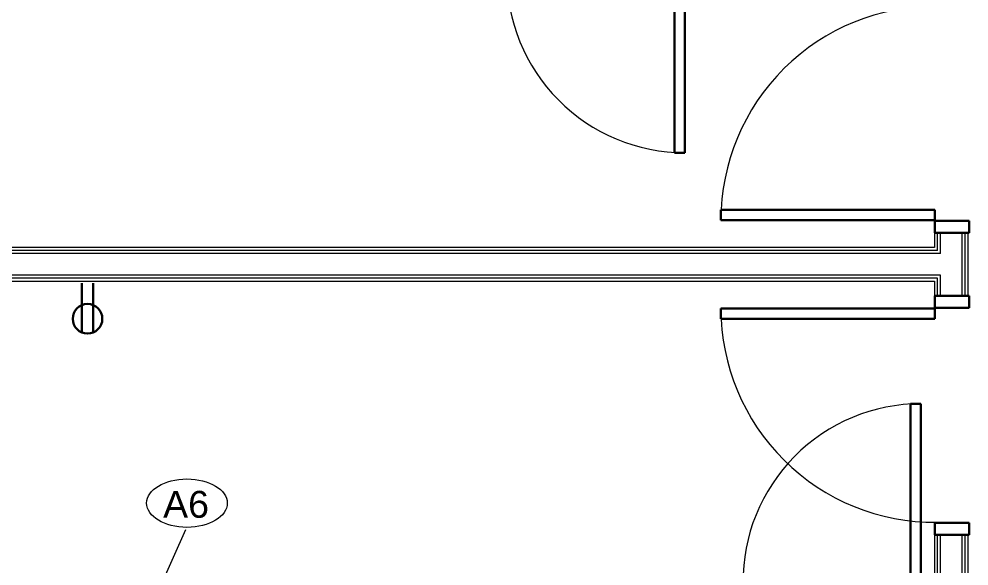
# Model space of a CAD drawing. Header units: inches. Extents: x -1176 to 1507, y -2563 to 978.
# Drawn here: x -808.8 to -649.7, y 208.8 to 300.4 of the extents above; entities that cross this region are included whole.
import ezdxf

# ---------------------------------------------------------------- set-up
doc = ezdxf.new("R2010")
doc.units = ezdxf.units.IN
doc.header["$MEASUREMENT"] = 0
for name, color, linetype, lineweight in [('A-ANNO-NOTE', 131, 'Continuous', 40), ('A-DOOR', 31, 'Continuous', 18), ('A-DOOR-FRAM', 31, 'Continuous', 30), ('A-WALL', 113, 'Continuous', 18), ('I-WALL', 2, 'Continuous', 18), ('Q-SPCQ-IDEN', 132, 'Continuous', 9)]:
    doc.layers.add(name, color=color, linetype=linetype, lineweight=lineweight)
doc.styles.add('Arial', font='arial.ttf', dxfattribs={"height": 4.5})

# ---------------------------------------------------------------- blocks, each defined once
blk = doc.blocks.new('Single Flush - D1 3_ X 8_-8250001-2nd Floor Power _ Signal')
at = {"layer": 'A-DOOR', "lineweight": 30}
for p, q in [((16.15625, -2.8125), (17.90625, -2.8125)), ((16.15625, -38.625), (16.15625, -2.8125)), ((17.90625, -2.8125), (17.90625, -38.625)), ((17.90625, -38.625), (16.15625, -38.625))]:
    blk.add_line(p, q, dxfattribs=at)
at = {"layer": 'A-DOOR', "lineweight": 9}
blk.add_arc((17.90625, -2.8125), 35.8125, 179.5, 270, dxfattribs=at)
at = {"layer": 'A-DOOR-FRAM'}
for p, q in [((-20, 2.9375), (-20, -2.8125)), ((-20, 2.9375), (-18, 2.9375)), ((-18, 2.9375), (-18, -2.8125)), ((18.000004, 2.9375), (18.000004, -2.8125)), ((18.000004, 2.9375), (20.000004, 2.9375)), ((20.000004, 2.9375), (20.000004, -2.8125)), ((-20, -2.8125), (-18, -2.8125)), ((18.000004, -2.8125), (20.000004, -2.8125))]:
    blk.add_line(p, q, dxfattribs=at)
blk = doc.blocks.new('Single Flush - D2 2_6_ X 8_-8253023-2nd Floor Power _ Signal')
at = {"layer": 'A-DOOR', "lineweight": 30}
for p, q in [((13.15625, -2.8125), (14.90625, -2.8125)), ((13.15625, -32.625), (13.15625, -2.8125)), ((14.90625, -2.8125), (14.90625, -32.625)), ((14.90625, -32.625), (13.15625, -32.625))]:
    blk.add_line(p, q, dxfattribs=at)
at = {"layer": 'A-DOOR', "lineweight": 9}
blk.add_arc((14.90625, -2.8125), 29.8125, 179.5, 270, dxfattribs=at)
at = {"layer": 'A-DOOR-FRAM'}
for p, q in [((-17, 2.9375), (-17, -2.8125)), ((-17, 2.9375), (-15, 2.9375)), ((-15, 2.9375), (-15, -2.8125)), ((15.000004, 2.9375), (15.000004, -2.8125)), ((15.000004, 2.9375), (17.000004, 2.9375)), ((17.000004, 2.9375), (17.000004, -2.8125)), ((-17, -2.8125), (-15, -2.8125)), ((15.000004, -2.8125), (17.000004, -2.8125))]:
    blk.add_line(p, q, dxfattribs=at)
blk = doc.blocks.new('Single Flush - D1 3_ X 8_-8249534-2nd Floor Power _ Signal')
at = {"layer": 'A-DOOR', "lineweight": 30}
for p, q in [((16.15625, 38.625), (16.15625, 2.8125)), ((17.90625, 38.625), (16.15625, 38.625)), ((17.90625, 2.8125), (17.90625, 38.625)), ((16.15625, 2.8125), (17.90625, 2.8125))]:
    blk.add_line(p, q, dxfattribs=at)
at = {"layer": 'A-DOOR', "lineweight": 9}
blk.add_arc((17.90625, 2.8125), 35.8125, 90, 180.5, dxfattribs=at)
at = {"layer": 'A-DOOR-FRAM'}
for p, q in [((-20, -2.9375), (-20, 2.8125)), ((-20, 2.8125), (-18, 2.8125)), ((-18, -2.9375), (-18, 2.8125)), ((18.000004, -2.9375), (18.000004, 2.8125)), ((18.000004, 2.8125), (20.000004, 2.8125)), ((20.000004, -2.9375), (20.000004, 2.8125)), ((-20, -2.9375), (-18, -2.9375)), ((18.000004, -2.9375), (20.000004, -2.9375))]:
    blk.add_line(p, q, dxfattribs=at)
blk = doc.blocks.new('Single Flush - D2 2_6_ X 8_-8439169-2nd Floor Power _ Signal')
at = {"layer": 'A-DOOR', "lineweight": 30}
for p, q in [((13.15625, 33.8125), (13.15625, 4)), ((14.90625, 33.8125), (13.15625, 33.8125)), ((14.90625, 4), (14.90625, 33.8125)), ((13.15625, 4), (14.90625, 4))]:
    blk.add_line(p, q, dxfattribs=at)
at = {"layer": 'A-DOOR', "lineweight": 9}
blk.add_arc((14.90625, 4), 29.8125, 90, 180.5, dxfattribs=at)
at = {"layer": 'A-DOOR-FRAM'}
for p, q in [((-17, -1.75), (-17, 4)), ((-17, 4), (-15, 4)), ((-15, -1.75), (-15, 4)), ((15.000004, -1.75), (15.000004, 4)), ((15.000004, 4), (17.000004, 4)), ((17.000004, -1.75), (17.000004, 4)), ((-17, -1.75), (-15, -1.75)), ((15.000004, -1.75), (17.000004, -1.75))]:
    blk.add_line(p, q, dxfattribs=at)
blk = doc.blocks.new('Appliance_Specialty Equipment Tag - Standard-3515593-2nd Floor Power _ Signal')
at = {"layer": 'Q-SPCQ-IDEN'}
blk.add_ellipse((-0.0499, 0.0037), major_axis=(-0.1406, 0), ratio=0.600473, dxfattribs=at)

msp = doc.modelspace()

# ---------------------------------------------------------------- linework, layer by layer
at = {"layer": 'A-ANNO-NOTE', "lineweight": 30}
for p, q in [((-798.31, 256.17), (-798.31, 247.91)), ((-796.4, 256.17), (-796.4, 247.91))]:
    msp.add_line(p, q, dxfattribs=at)
msp.add_circle((-797.35, 250.19), 2.48, dxfattribs=at)
at = {"layer": 'A-WALL'}
for p, q in [((-654.95, 261.62), (-654.95, 264.59)), ((-654.45, 261.12), (-654.45, 264.59)), ((-650.82, 254.02), (-650.82, 264.59)), ((-650.32, 254.02), (-650.32, 264.59)), ((-654.95, 261.62), (-867.56, 261.62)), ((-654.45, 261.12), (-867.56, 261.12)), ((-654.45, 257.5), (-1015.06, 257.5)), ((-654.95, 257), (-1015.06, 257)), ((-654.95, 254.02), (-654.95, 257)), ((-654.45, 254.02), (-654.45, 257.5)), ((-654.95, 205.16), (-654.95, 214.02)), ((-654.45, 174.35), (-654.45, 214.02)), ((-650.82, 104.93), (-650.82, 214.02)), ((-650.32, 104.43), (-650.32, 214.02))]:
    msp.add_line(p, q, dxfattribs=at)
at = {"layer": 'I-WALL'}
for p, q in [((-655.45, 264.59), (-655.45, 262.12)), ((-649.82, 264.59), (-655.45, 264.59)), ((-649.82, 254.02), (-649.82, 264.59)), ((-655.45, 262.12), (-867.56, 262.12)), ((-1015.06, 256.5), (-655.45, 256.5)), ((-655.45, 256.5), (-655.45, 254.02)), ((-655.45, 254.02), (-649.82, 254.02)), ((-655.45, 214.02), (-655.45, 206.16)), ((-649.82, 214.02), (-655.45, 214.02)), ((-649.82, 103.93), (-649.82, 214.02))]:
    msp.add_line(p, q, dxfattribs=at)
at = {"layer": 'Q-SPCQ-IDEN'}
msp.add_line((-785.8, 203.9), (-780.89, 214.93), dxfattribs=at)

# ---------------------------------------------------------------- block references
at = {"layer": 'A-DOOR'}
for name, p in [('Single Flush - D2 2_6_ X 8_-8253023-2nd Floor Power _ Signal', (-712.21, 310.62)), ('Single Flush - D2 2_6_ X 8_-8439169-2nd Floor Power _ Signal', (-672.65, 202.16))]:
    msp.add_blockref(name, p, dxfattribs=at)
for name, p, rotation in [('Single Flush - D1 3_ X 8_-8250001-2nd Floor Power _ Signal', (-652.63, 284.59), 269.9999999999999), ('Single Flush - D1 3_ X 8_-8249534-2nd Floor Power _ Signal', (-652.63, 234.02), 89.99999999999991)]:
    msp.add_blockref(name, p, dxfattribs=dict(at, rotation=rotation))
at = {"layer": 'Q-SPCQ-IDEN', "xscale": 47.99999999999997, "yscale": 47.99999999999997, "zscale": 47.99999999999997}
msp.add_blockref('Appliance_Specialty Equipment Tag - Standard-3515593-2nd Floor Power _ Signal', (-778.3, 219.15), dxfattribs=at)

# ---------------------------------------------------------------- texts
at = {"layer": 'Q-SPCQ-IDEN', "insert": (-784.69, 221.38), "char_height": 4.5, "width": 9.393, "attachment_point": 1, "style": 'Arial'}
msp.add_mtext('A6', dxfattribs=at)

doc.saveas('drawing.dxf')
